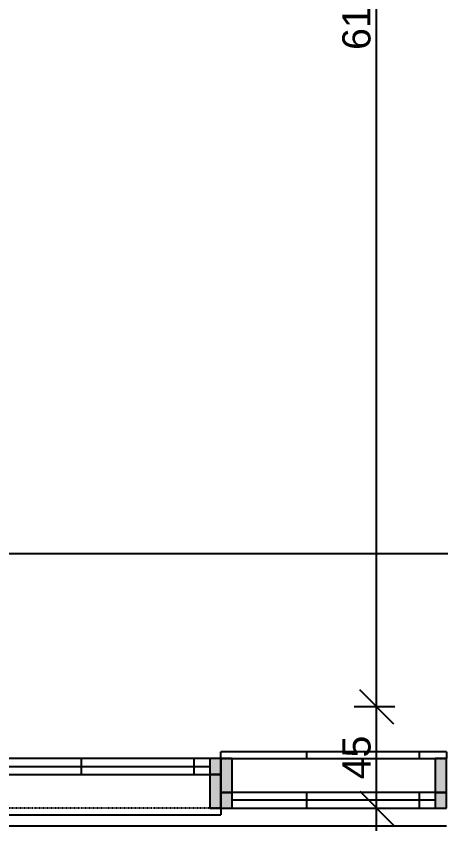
# Model space of a CAD drawing. Extents: x -5566 to 5867, y -120 to 4683.
# Drawn here: x -3427.3 to -3239, y 163 to 524.6 of the extents above; entities that cross this region are included whole.
import ezdxf

# ---------------------------------------------------------------- set-up
doc = ezdxf.new("R2010")
doc.units = 0
doc.linetypes.add('DASH', pattern=[0.6, 0.3, -0.3])
doc.layers.get('0').update_dxf_attribs({"linetype": 'CONTINUOUS'})
doc.layers.get('DEFPOINTS').update_dxf_attribs({"linetype": 'CONTINUOUS'})
for name, color, linetype in [('A-ANNO-DIMS', 211, 'CONTINUOUS'), ('A-GLAZ', 151, 'CONTINUOUS'), ('A-GLAZ-HDLN', 1, 'DASH'), ('A-WALL', 113, 'CONTINUOUS'), ('I-WALL', 2, 'CONTINUOUS')]:
    doc.layers.add(name, color=color, linetype=linetype)
doc.styles.add('ARIAL', font='arial.ttf', dxfattribs={"height": 12.5})
doc.dimstyles.new('100_200_2_5MM_ARIAL_CM', dxfattribs={"dimscale": 30.48, "dimtxt": 12.753242, "dimasz": 0.492126, "dimexe": 0.328084, "dimexo": 0.0625, "dimgap": 0.082021, "dimtad": 1, "dimdec": 0, "dimzin": 0, "dimtxsty": 'ARIAL', "dimblk1": 'OBLIQUE', "dimblk2": 'OBLIQUE', "dimsah": 1, "dimcen": 0.09, "dimdle": 0.328084, "dimazin": 3, "dimtfac": 1, "dimtdec": 4, "dimtix": 1, "dimtmove": 0, "dimatfit": 3, "dimtvp": 1, "dimtolj": 1, "dimtzin": 0})
doc.dimstyles.new('200_100_2_5MM_ARIAL_CM___O', dxfattribs={"dimscale": 30.48, "dimtxt": 12.753242, "dimasz": 0.492126, "dimexe": 0.328084, "dimexo": 0.0625, "dimgap": 0.082021, "dimtad": 1, "dimdec": 0, "dimzin": 0, "dimtxsty": 'ARIAL', "dimblk1": 'OBLIQUE', "dimblk2": 'OBLIQUE', "dimsah": 1, "dimcen": 0.09, "dimdle": 0.328084, "dimazin": 3, "dimtfac": 1, "dimtdec": 4, "dimtix": 1, "dimtmove": 0, "dimatfit": 3, "dimtvp": 1, "dimtolj": 1, "dimtzin": 0})
pattern_1 = [(0, (-1698.5, 4006.5), (0, 100), []), (90, (-1698.5, 4006.5), (-50, 3e-15), [])]

# ---------------------------------------------------------------- blocks, each defined once
blk = doc.blocks.new('AR_ALUM_SGL_KEEP_DOWNOPE0W')
at = {"layer": 'A-GLAZ'}
h = blk.add_hatch(dxfattribs=at)
h.set_pattern_fill('FP_111', color=256, style=0, pattern_type=2)
h.set_pattern_definition(pattern_1)
h.paths.add_polyline_path([(-50, 11), (50, 11), (50, 14), (-50, 14)], flags=0)
for points in [[(-50, 11), (-50, -4), (-45, -4), (-45, 11)], [(45, 11), (45, -4), (50, -4), (50, 11)]]:
    blk.add_hatch(color=256, dxfattribs=at).paths.add_polyline_path(points, flags=0)
h = blk.add_hatch(color=256, dxfattribs=at)
h.paths.add_polyline_path([(-50, -11), (-45, -11), (-45, -4), (-50, -4)], flags=0)
h.paths.add_polyline_path([(45, -11), (50, -11), (50, -4), (45, -4)], flags=0)
h = blk.add_hatch(dxfattribs=at)
h.set_pattern_fill('FP_111', color=256, style=0, pattern_type=2)
h.set_pattern_definition(pattern_1)
h.paths.add_polyline_path([(-45, -11), (45, -11), (45, -4), (-45, -4)], flags=0)
for p, q in [((-50, 11), (-50, 14)), ((50, 14), (-50, 14)), ((-45, 11), (-50, 11)), ((-50, 11), (-50, -4)), ((-45, -4), (-45, 11)), ((50, 11), (45, 11)), ((45, 11), (45, -4)), ((50, 14), (50, 11)), ((50, -4), (50, 11)), ((-50, -4), (-50, -11)), ((-45, -4), (-50, -4)), ((-50, -4), (-45, -4)), ((-45, -11), (-45, -4)), ((45, -4), (-45, -4)), ((50, -4), (45, -4)), ((45, -4), (45, -11)), ((45, -4), (50, -4)), ((50, -11), (50, -4)), ((45, -7.5), (-45, -7.5)), ((-50, -11), (-45, -11)), ((-45, -11), (45, -11)), ((45, -11), (50, -11))]:
    blk.add_line(p, q, dxfattribs=at)
at = {"layer": 'A-GLAZ-HDLN'}
blk.add_line((-50, 11), (50, 11), dxfattribs=at)
blk = doc.blocks.new('AR_ALUM_SGL_KEEP_DOWNOPE0Y')
at = {"layer": 'A-GLAZ'}
for points in [[(-45, 11), (-50, 11), (-50, -4), (-45, -4), (-45, 4)], [(50, -4), (50, 11), (45, 11), (45, -4)]]:
    blk.add_hatch(color=256, dxfattribs=at).paths.add_polyline_path(points, flags=0)
h = blk.add_hatch(color=256, dxfattribs=at)
h.paths.add_polyline_path([(50, -4), (45, -4), (45, -11), (50, -11)], flags=0)
h.paths.add_polyline_path([(-45, -4), (-50, -4), (-50, -11), (-45, -11)], flags=0)
h = blk.add_hatch(dxfattribs=at)
h.set_pattern_fill('FP_113', color=256, style=0, pattern_type=2)
h.set_pattern_definition([(180, (1598.5, -4006.5), (-1e-14, -100), []), (270, (1598.5, -4006.5), (50, 3e-15), [])])
h.paths.add_polyline_path([(45, -4), (-45, -4), (-45, -11), (45, -11)], flags=0)
for p, q in [((-50, 11), (-50, 14)), ((50, 14), (-50, 14)), ((-45, 11), (-50, 11)), ((-50, 11), (-50, -4)), ((-45, -4), (-45, 11)), ((50, 11), (45, 11)), ((45, 11), (45, -4)), ((50, 14), (50, 11)), ((50, -4), (50, 11)), ((-50, -4), (-50, -11)), ((-45, -4), (-50, -4)), ((-50, -4), (-45, -4)), ((-45, -11), (-45, -4)), ((45, -4), (-45, -4)), ((50, -4), (45, -4)), ((45, -4), (45, -11)), ((45, -4), (50, -4)), ((50, -11), (50, -4)), ((45, -7.5), (-45, -7.5)), ((-50, -11), (-45, -11)), ((-45, -11), (45, -11)), ((45, -11), (50, -11))]:
    blk.add_line(p, q, dxfattribs=at)
at = {"layer": 'A-GLAZ-HDLN'}
blk.add_line((-50, 11), (50, 11), dxfattribs=at)
blk = doc.blocks.new('_OBLIQUE')
at = {"color": 0, "linetype": 'BYBLOCK'}
blk.add_line((-0.5, -0.5), (0.5, 0.5), dxfattribs=at)
blk = doc.blocks.new('DIMBLOCK76-LEVEL__9_00')
at = {"layer": 'A-ANNO-DIMS', "color": 0}
for p, q in [((-4395, 277.92), (-4395, 296.01)), ((-1989.5, 277.92), (-1989.5, 296.01)), ((-1979.5, 286.01), (-4405, 286.01))]:
    blk.add_line(p, q, dxfattribs=at)
at = {"layer": 'DEFPOINTS', "color": 0}
for p in [(-4395, 286.01), (-4395, 276.01), (-1989.5, 276.01)]:
    blk.add_point(p, dxfattribs=at)
at = {"layer": 'A-ANNO-DIMS', "color": 0, "xscale": 15, "yscale": 15, "zscale": 15, "rotation": 180}
blk.add_blockref('_OBLIQUE', (-4395, 286.01), dxfattribs=at)
at = {"layer": 'A-ANNO-DIMS', "color": 0, "xscale": 15, "yscale": 15, "zscale": 15}
blk.add_blockref('_OBLIQUE', (-1989.5, 286.01), dxfattribs=at)
at = {"layer": 'A-ANNO-DIMS', "color": 0, "insert": (-3192.25, 294.89), "char_height": 12.5, "width": 46.1471, "attachment_point": 5, "style": 'ARIAL'}
blk.add_mtext('\\A1;2406', dxfattribs=at)
blk = doc.blocks.new('DIMBLOCK94-LEVEL__9_00')
at = {"layer": 'A-ANNO-DIMS', "color": 0}
for p, q in [((-3267.43, 162.99), (-3267.43, 227.99)), ((-3259.34, 217.99), (-3277.43, 217.99)), ((-3275.53, 172.99), (-3257.43, 172.99))]:
    blk.add_line(p, q, dxfattribs=at)
at = {"layer": 'DEFPOINTS', "color": 0}
for p in [(-3267.43, 217.99), (-3257.43, 217.99), (-3277.43, 172.99)]:
    blk.add_point(p, dxfattribs=at)
at = {"layer": 'A-ANNO-DIMS', "color": 0, "xscale": 15, "yscale": 15, "zscale": 15}
for p, rotation in [((-3267.43, 217.99), 90), ((-3267.43, 172.99), 270)]:
    blk.add_blockref('_OBLIQUE', p, dxfattribs=dict(at, rotation=rotation))
at = {"layer": 'A-ANNO-DIMS', "color": 0, "insert": (-3276.29, 195.49), "char_height": 12.5, "width": 23.0736, "attachment_point": 5, "rotation": 90, "style": 'ARIAL'}
blk.add_mtext('\\A1;45', dxfattribs=at)
blk = doc.blocks.new('DIMBLOCK95-LEVEL__9_00')
at = {"layer": 'A-ANNO-DIMS', "color": 0}
for p, q in [((-3267.43, 207.99), (-3267.43, 840.49)), ((-3275.53, 830.49), (-3257.43, 830.49)), ((-3259.34, 217.99), (-3277.43, 217.99))]:
    blk.add_line(p, q, dxfattribs=at)
at = {"layer": 'DEFPOINTS', "color": 0}
for p in [(-3277.43, 830.49), (-3267.43, 830.49), (-3257.43, 217.99)]:
    blk.add_point(p, dxfattribs=at)
at = {"layer": 'A-ANNO-DIMS', "color": 0, "xscale": 15, "yscale": 15, "zscale": 15}
for p, rotation in [((-3267.43, 830.49), 90), ((-3267.43, 217.99), 270)]:
    blk.add_blockref('_OBLIQUE', p, dxfattribs=dict(at, rotation=rotation))
at = {"layer": 'A-ANNO-DIMS', "color": 0, "insert": (-3276.32, 524.24), "char_height": 12.5, "width": 34.6103, "attachment_point": 5, "rotation": 90, "style": 'ARIAL'}
blk.add_mtext('\\A1;613', dxfattribs=at)

msp = doc.modelspace()

# ---------------------------------------------------------------- linework, layer by layer
at = {"layer": 'A-WALL'}
msp.add_line((-3236.5, 164.99), (-3736.5, 164.99), dxfattribs=at)
at = {"layer": 'I-WALL'}
msp.add_line((-3331.5, 194.99), (-3241.5, 194.99), dxfattribs=at)

# ---------------------------------------------------------------- block references
at = {"layer": 'A-GLAZ'}
msp.add_blockref('AR_ALUM_SGL_KEEP_DOWNOPE0W', (-3286.5, 183.99), dxfattribs=at)
at = {"layer": 'A-GLAZ', "rotation": 179.9999999999999}
msp.add_blockref('AR_ALUM_SGL_KEEP_DOWNOPE0Y', (-3386.5, 183.99), dxfattribs=at)

# ---------------------------------------------------------------- dimensions: what is measured, and where the dimension line sits
at = {"layer": 'A-ANNO-DIMS'}
for base, p1, p2, override, picture, middle in [((-3267.43425043, 830.49172688), (-3257.43425043, 217.99172688), (-3277.43425043, 830.49172688), {"dimpost": '<>', "dimfxl": 612.826444}, 'DIMBLOCK95-LEVEL__9_00', (-3276.32067608, 524.24172688)), ((-3267.43, 217.99), (-3277.43, 172.99), (-3257.43, 217.99), {"dimpost": '<>', "dimfxl": 49.244289}, 'DIMBLOCK94-LEVEL__9_00', (-3276.29, 195.49))]:
    dim = msp.add_linear_dim(base=base, p1=p1, p2=p2, angle=270, dimstyle='200_100_2_5MM_ARIAL_CM___O', override=override, dxfattribs=at)
    dim.commit()
    dim.dimension.update_dxf_attribs({"geometry": picture, "text_midpoint": middle})
dim = msp.add_linear_dim(base=(-4395, 286.01151105), p1=(-1989.5, 276.01151105), p2=(-4395, 276.01151105), dimstyle='100_200_2_5MM_ARIAL_CM', override={"dimpost": '<>', "dimfxl": 2405.5}, dxfattribs=at)
dim.commit()
dim.dimension.update_dxf_attribs({"geometry": 'DIMBLOCK76-LEVEL__9_00', "text_midpoint": (-3192.25, 294.8936734)})

doc.saveas('drawing.dxf')
